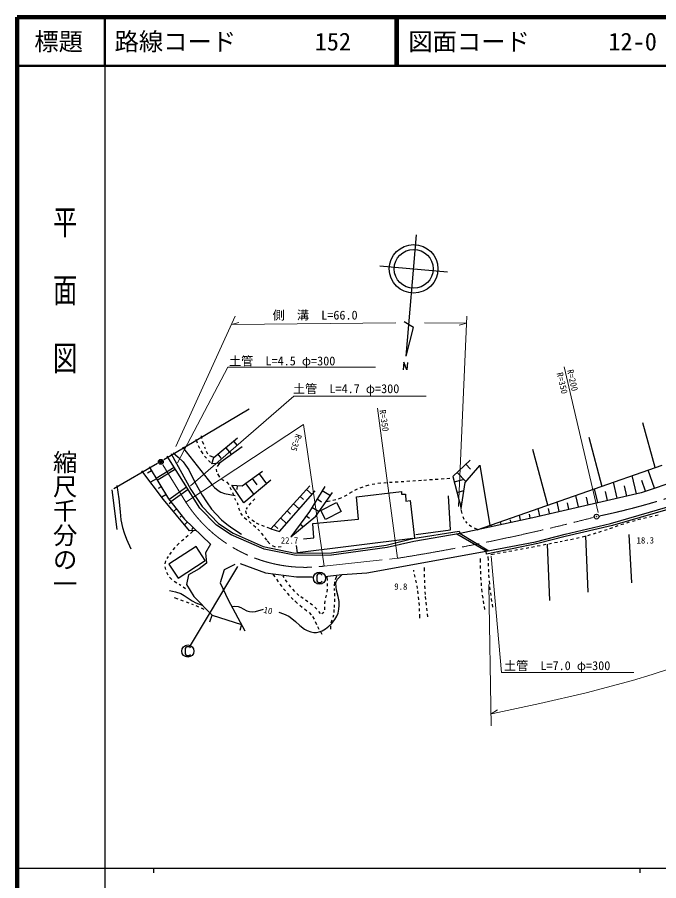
# Model space of a CAD drawing. Units: millimetres, scale not verified. Extents: x 40000 to 680000, y 20000 to 380000.
# Drawn here: x 40000 to 171870, y 202409 to 380000 of the extents above; entities that cross this region are included whole.
import ezdxf
from ezdxf.enums import TextEntityAlignment as Align

# ---------------------------------------------------------------- set-up
doc = ezdxf.new("R2010")
doc.units = ezdxf.units.MM
doc.header["$LTSCALE"] = 1000
doc.header["$PDMODE"] = 32
doc.header["$PDSIZE"] = 500
doc.linetypes.add('CHAIN', pattern=[18.5, 12, -1.5, 3.5, -1.5])
for name, color, linetype, lineweight in [('M-BGD', 7, 'Continuous', 25), ('M-BGD-EXST', 7, 'Continuous', 25), ('M-BMK', 2, 'CHAIN', 13), ('M-BMK-OTRS', 5, 'Continuous', 25), ('M-BMK-SRVR', 3, 'Continuous', 25), ('M-STR-HTXT', 7, 'Continuous', 13), ('M-TTL', 2, 'Continuous', 140), ('M-TTL-BAND', 7, 'Continuous', 25), ('M-TTL-LINE', 7, 'Continuous', 50)]:
    doc.layers.add(name, color=color, linetype=linetype, lineweight=lineweight)
doc.layers.add('M-OTRS', color=6, linetype='Continuous')
doc.layers.add('M-TTL-TXT', color=7, linetype='Continuous')
doc.styles.add('@ＭＳ ゴシック', font='')
doc.styles.add('ＭＳ ゴシック', font='')
doc.styles.get('@ＭＳ ゴシック').set_extended_font_data('@MS Gothic')
doc.styles.get('ＭＳ ゴシック').set_extended_font_data('MS Gothic')

msp = doc.modelspace()

# ---------------------------------------------------------------- linework, layer by layer
at = {"layer": 'M-BGD'}
for p, q in [((171133, 287373), (168628, 296593)), ((76725, 293244), (77000, 292480)), ((77960, 293337), (77855, 293917)), ((80389, 289482), (85272, 293481)), ((157527, 293612), (160170, 283514)), ((77219, 291916), (77459, 291365)), ((78320, 292137), (78099, 292754)), ((78719, 291218), (78561, 291591)), ((86248, 291680), (81579, 288262)), ((82830, 291482), (84009, 290041)), ((84458, 292814), (85209, 291897)), ((77563, 279029), (70828, 289734)), ((71612, 290201), (75683, 282887)), ((71612, 290201), (75683, 282887)), ((77729, 290833), (78123, 290205)), ((78485, 289735), (78883, 289287)), ((79183, 290148), (78917, 290675)), ((80389, 289483), (79611, 289799)), ((80022, 288170), (80389, 289482)), ((81202, 290149), (81867, 289338)), ((149075, 279633), (145978, 291079)), ((79305, 288855), (79742, 288434)), ((81579, 288262), (80022, 288170)), ((81579, 288262), (81090, 287623)), ((133094, 288912), (129546, 285555)), ((132102, 284334), (135077, 287844)), ((132207, 288073), (133177, 287048)), ((135099, 287875), (137129, 275464)), ((157303, 282504), (172561, 287876)), ((186298, 288245), (168272, 282212)), ((70090, 280802), (65635, 286706)), ((67601, 286733), (66781, 286241)), ((67107, 287557), (71061, 280968)), ((68521, 285200), (72247, 287479)), ((72531, 287027), (68790, 284751)), ((80915, 287073), (80956, 286508)), ((81136, 286071), (81604, 285417)), ((86262, 283596), (90382, 286618)), ((89695, 286114), (91219, 284037)), ((130433, 286394), (132234, 284490)), ((170976, 283117), (169716, 286880)), ((68590, 285086), (67398, 284370)), ((82055, 285014), (82465, 284752)), ((82983, 284427), (83461, 283905)), ((92152, 284817), (86567, 280147)), ((88322, 285107), (89274, 283808)), ((114130, 284146), (114727, 284214)), ((115328, 284269), (115930, 284315)), ((116532, 284355), (117103, 284392)), ((117704, 284431), (118304, 284470)), ((118903, 284510), (119502, 284549)), ((120100, 284588), (120698, 284628)), ((121296, 284667), (121893, 284708)), ((122491, 284748), (123088, 284789)), ((123549, 284821), (124147, 284862)), ((124745, 284904), (125344, 284947)), ((125942, 284989), (126541, 285032)), ((127139, 285075), (127738, 285118)), ((128337, 285162), (128936, 285205)), ((129546, 285555), (131262, 278993)), ((129832, 284461), (131665, 284941)), ((131262, 278993), (132102, 284334)), ((163310, 281086), (162564, 284375)), ((167279, 281987), (166430, 285729)), ((169173, 282514), (168422, 284756)), ((59428, 282830), (60496, 274666)), ((69578, 283438), (68968, 283072)), ((71171, 280830), (74791, 283434)), ((75153, 282859), (71562, 280338)), ((75683, 282887), (77978, 279371)), ((83693, 283347), (83944, 282786)), ((84095, 283749), (86262, 283596)), ((86567, 280147), (84095, 283749)), ((85178, 283672), (85121, 282855)), ((86949, 284100), (88600, 281847)), ((100151, 283605), (92155, 274816)), ((93894, 274236), (101250, 282598)), ((99484, 282873), (100599, 281859)), ((103203, 283514), (100059, 278356)), ((102679, 282654), (104370, 281623)), ((108319, 282108), (108890, 282439)), ((109424, 282721), (109967, 282983)), ((109757, 281345), (118989, 282451)), ((110520, 283221), (111082, 283435)), ((111651, 283623), (112364, 283821)), ((112947, 283953), (113536, 284060)), ((118989, 282451), (119000, 281900)), ((130404, 282274), (131837, 282649)), ((134530, 274557), (157303, 282504)), ((159340, 280186), (158697, 283020)), ((161325, 280636), (160908, 282473)), ((165294, 281537), (164816, 283646)), ((70567, 281791), (69725, 281286)), ((75397, 274397), (70090, 280802)), ((71061, 280968), (74388, 276786)), ((84228, 282257), (84471, 281691)), ((84666, 281123), (84881, 280696)), ((88430, 280511), (88816, 280971)), ((98152, 281408), (98835, 280786)), ((101402, 277410), (104820, 282262)), ((101631, 280935), (102577, 280358)), ((104905, 280648), (105491, 280785)), ((106062, 280955), (106749, 281228)), ((107281, 281498), (107801, 281798)), ((110138, 276805), (109757, 281345)), ((119000, 281900), (119830, 281930)), ((119830, 281930), (119900, 280480)), ((129036, 274572), (128646, 281584)), ((129036, 274572), (128646, 281584)), ((168272, 282212), (145974, 277073)), ((155371, 279285), (154830, 281666)), ((157355, 279735), (157000, 281300)), ((71616, 280271), (71223, 279959)), ((72725, 278877), (72098, 278379)), ((80990, 275561), (77563, 279029)), ((77978, 279371), (81371, 275879)), ((85175, 280171), (85348, 279720)), ((85501, 279131), (85654, 278546)), ((87148, 278845), (87343, 279168)), ((87701, 279651), (88086, 280108)), ((96819, 279943), (97983, 278884)), ((100583, 279215), (102046, 278324)), ((102405, 278552), (105628, 280188)), ((103510, 280403), (104311, 280535)), ((105628, 280188), (106572, 278328)), ((119900, 280480), (120800, 280580)), ((120800, 280580), (121662, 272840)), ((130976, 280087), (131263, 280162)), ((147431, 277484), (147097, 278958)), ((149416, 277934), (149185, 278955)), ((151401, 278384), (150964, 280312)), ((153386, 278835), (153093, 280127)), ((161990, 275863), (173722, 279321)), ((73833, 277483), (73474, 277198)), ((85869, 278022), (86213, 277544)), ((86645, 277117), (87174, 276671)), ((87116, 277902), (87019, 278469)), ((87753, 276952), (87368, 277418)), ((95486, 278478), (96199, 277829)), ((100059, 278356), (96214, 273137)), ((96214, 273137), (101402, 277410)), ((99418, 277486), (100076, 277002)), ((103349, 276693), (102405, 278552)), ((106572, 278328), (103349, 276693)), ((145974, 277073), (131055, 273792)), ((131218, 278751), (131414, 277932)), ((131590, 277342), (131817, 276792)), ((143462, 276583), (143230, 277604)), ((145447, 277033), (145277, 277782)), ((173766, 278748), (162339, 275485)), ((168773, 276973), (169356, 277115)), ((169966, 277260), (170551, 277395)), ((171136, 277527), (171722, 277657)), ((74388, 276786), (79698, 271598)), ((74983, 276205), (74397, 275605)), ((83973, 273545), (80990, 275561)), ((81371, 275879), (84380, 273904)), ((87646, 276286), (88112, 275903)), ((88735, 276209), (88219, 276553)), ((88569, 275517), (89011, 275120)), ((89719, 275698), (89173, 275964)), ((90834, 275253), (90274, 275463)), ((92821, 275548), (93564, 274873)), ((94154, 277013), (95367, 275910)), ((98137, 275746), (98794, 275262)), ((100792, 275851), (110138, 276805)), ((100982, 272914), (100792, 275851)), ((132113, 276300), (132429, 275943)), ((132881, 275576), (133395, 275260)), ((137508, 275232), (137461, 275436)), ((139492, 275682), (139364, 276249)), ((141477, 276133), (141369, 276609)), ((152624, 273680), (161990, 275863)), ((162339, 275485), (152649, 273199)), ((162976, 275266), (163544, 275460)), ((164114, 275649), (164726, 275846)), ((165299, 276023), (165874, 276195)), ((166451, 276360), (167030, 276521)), ((167609, 276676), (168190, 276827)), ((76769, 274460), (75397, 274397)), ((76168, 274390), (75597, 273831)), ((76174, 275041), (75801, 274659)), ((90725, 270569), (83973, 273545)), ((84380, 273904), (90557, 271169)), ((89436, 274706), (89769, 274350)), ((90157, 273896), (90531, 273427)), ((92155, 274816), (91399, 275059)), ((92155, 274816), (93894, 274236)), ((96855, 274007), (96986, 273910)), ((121311, 272784), (130849, 274320)), ((131055, 273792), (121494, 272209)), ((121927, 273596), (129036, 274572)), ((121927, 273596), (129036, 274572)), ((136390, 270175), (130352, 273676)), ((130849, 274320), (131055, 273792)), ((131055, 273792), (136925, 270278)), ((133950, 274977), (134527, 274711)), ((135523, 274782), (135497, 274895)), ((146563, 272145), (152624, 273680)), ((157273, 273438), (157852, 273594)), ((158429, 273757), (159004, 273929)), ((159569, 274105), (160139, 274290)), ((160708, 274481), (161275, 274675)), ((161842, 274872), (162409, 275070)), ((165747, 273624), (166281, 263667)), ((73286, 271847), (72793, 271382)), ((74207, 272617), (73741, 272236)), ((75158, 273421), (74673, 273000)), ((90894, 272946), (91252, 272458)), ((91355, 272316), (91943, 271703)), ((121311, 272784), (97625, 269824)), ((98846, 272761), (100982, 272914)), ((115828, 271442), (121311, 272784)), ((121494, 272209), (116039, 270950)), ((136390, 270175), (146563, 272145)), ((147033, 271764), (136477, 269587)), ((152649, 273199), (147033, 271764)), ((149261, 271715), (149850, 271829)), ((150439, 271944), (151028, 272059)), ((151617, 272176), (152001, 272252)), ((152590, 272371), (153178, 272492)), ((153766, 272615), (154354, 272741)), ((154940, 272871), (155525, 273005)), ((156109, 273143), (156692, 273288)), ((157361, 261781), (156903, 273347)), ((76743, 271160), (71176, 267522)), ((71648, 270012), (71295, 269514)), ((72391, 270947), (72011, 270490)), ((78610, 268302), (76743, 271160)), ((79698, 271598), (78699, 269815)), ((90557, 271169), (97141, 269781)), ((97316, 269310), (90725, 270569)), ((92414, 271333), (93043, 271085)), ((93631, 271060), (94251, 271133)), ((97625, 269824), (97434, 271349)), ((104581, 269881), (115828, 271442)), ((116039, 270950), (104603, 269348)), ((111885, 265741), (136390, 270175)), ((136477, 269587), (136390, 270175)), ((139896, 269968), (140486, 270077)), ((141076, 270185), (141666, 270294)), ((142256, 270403), (142846, 270513)), ((143436, 270622), (144026, 270731)), ((144616, 270841), (145134, 270937)), ((145724, 271047), (146314, 271157)), ((146903, 271268), (147493, 271379)), ((148082, 271490), (148671, 271602)), ((148937, 271664), (149426, 260071)), ((70500, 268170), (70341, 267600)), ((70988, 269061), (70771, 268712)), ((73044, 264664), (78610, 268302)), ((78699, 269815), (78928, 267755)), ((97141, 269781), (104581, 269881)), ((104603, 269348), (97316, 269310)), ((135130, 268651), (135151, 267850)), ((136770, 269098), (136789, 268298)), ((137339, 269497), (138125, 269642)), ((138716, 269750), (139306, 269859)), ((70341, 266989), (70472, 266392)), ((71176, 267522), (73044, 264664)), ((77402, 266535), (75189, 265352)), ((78928, 267755), (77402, 266535)), ((84701, 267445), (82504, 266346)), ((85807, 267655), (91005, 265748)), ((123639, 266860), (123652, 266059)), ((135167, 267249), (135186, 266649)), ((136805, 267698), (136823, 267097)), ((136845, 266498), (136872, 265898)), ((70675, 265861), (70966, 265327)), ((71324, 264842), (71801, 264370)), ((75189, 265352), (74808, 263368)), ((82504, 266346), (81741, 263691)), ((91005, 265748), (97395, 264889)), ((92469, 265551), (92937, 264893)), ((94846, 264796), (94632, 265134)), ((97395, 264889), (100686, 264937)), ((103219, 265010), (106759, 265425)), ((103635, 264981), (103700, 264172)), ((105657, 265019), (105325, 264285)), ((106759, 265425), (111885, 265741)), ((121558, 266011), (121493, 266288)), ((121826, 264839), (121693, 265425)), ((123662, 265459), (123674, 264859)), ((135207, 266048), (135233, 265448)), ((135262, 264849), (135298, 264250)), ((136903, 265299), (136941, 264701)), ((72279, 264010), (72785, 263682)), ((73256, 263387), (73593, 263170)), ((74094, 262840), (74591, 262505)), ((74808, 263368), (76296, 260889)), ((81741, 263691), (83359, 260181)), ((93290, 264401), (93646, 263911)), ((94006, 263426), (94370, 262946)), ((95503, 263793), (95170, 264292)), ((96237, 262806), (95866, 263284)), ((103732, 263568), (103736, 262969)), ((105199, 263875), (105117, 263081)), ((122075, 263665), (121954, 264253)), ((122290, 262486), (122188, 263076)), ((123689, 264259), (123708, 263659)), ((123730, 263059), (123758, 262460)), ((135340, 263652), (135389, 263055)), ((136987, 264103), (137048, 263435)), ((137111, 262839), (137180, 262243)), ((94742, 262473), (95120, 262007)), ((95507, 261551), (95905, 261104)), ((97037, 261902), (96627, 262344)), ((97913, 261090), (97466, 261482)), ((103485, 261152), (103354, 260570)), ((103703, 262376), (103609, 261732)), ((105131, 262529), (105156, 262128)), ((105199, 261530), (105233, 260933)), ((122445, 261408), (122365, 262001)), ((123791, 261861), (123830, 261281)), ((135446, 262458), (135527, 261747)), ((135604, 261153), (135690, 260559)), ((137256, 261648), (137336, 261053)), ((72249, 260662), (73004, 260398)), ((73571, 260199), (74135, 259996)), ((74698, 259789), (75259, 259576)), ((75792, 259367), (76162, 259217)), ((76296, 260889), (80034, 257036)), ((83359, 260181), (86777, 253803)), ((96313, 260669), (96733, 260246)), ((97028, 259965), (97622, 259436)), ((98770, 260439), (98297, 260785)), ((99735, 259771), (99251, 260104)), ((100689, 259066), (100215, 259428)), ((103243, 259978), (103182, 259369)), ((105239, 260386), (105214, 259787)), ((122569, 260216), (122512, 260813)), ((122658, 259019), (122618, 259618)), ((123861, 260882), (123912, 260284)), ((123969, 259687), (124032, 259091)), ((135781, 259966), (135878, 259374)), ((137421, 260459), (137509, 259865)), ((76716, 258986), (77267, 258750)), ((77818, 258510), (78367, 258268)), ((98081, 259051), (98549, 258675)), ((99025, 258303), (99510, 257930)), ((99975, 257545), (100398, 257126)), ((101593, 258240), (101150, 258673)), ((102323, 257371), (102013, 257755)), ((102992, 257580), (102643, 257275)), ((103187, 258761), (103174, 258141)), ((105106, 258209), (105073, 257608)), ((105170, 259188), (105123, 258610)), ((122722, 257819), (122693, 258420)), ((124098, 258494), (124168, 257898)), ((135977, 258781), (136079, 258190)), ((137599, 259271), (137691, 258677)), ((79610, 255687), (80034, 257036)), ((80034, 257036), (86114, 255081)), ((100694, 256745), (101003, 256235)), ((104664, 255973), (104465, 255401)), ((104995, 257014), (104874, 256548)), ((122781, 256417), (122749, 257218)), ((124240, 257302), (124313, 256706)), ((86114, 255081), (85743, 253909)), ((101275, 255695), (101532, 255143)), ((101737, 254717), (102015, 254182)), ((104362, 254821), (104421, 254162)), ((102306, 253658), (102604, 253140))]:
    msp.add_line(p, q, dxfattribs=at)
for points in [[(73950, 291592), (79975, 283907), (80520, 283308), (81273, 282671), (81859, 282338), (82594, 282057), (84762, 281615)], [(72019, 290443), (73101, 289533), (74096, 288554), (74610, 287912), (75248, 286903), (76530, 284366), (77976, 281737), (78884, 280320), (79954, 278861), (80862, 277784), (81986, 276637), (83048, 275725), (84080, 274976), (86085, 273714)], [(60447, 283709), (60848, 280941), (61134, 278252), (61313, 276657), (61606, 275093), (61952, 273933), (62458, 272629), (63365, 270650)], [(93772, 257671), (94723, 257321), (95800, 256807), (96448, 256359), (97194, 255704), (98079, 254882), (99020, 254170), (99563, 253878), (100337, 253599), (100937, 253490), (101539, 253481), (102089, 253575), (102648, 253780), (103356, 254185), (104065, 254733), (104668, 255311), (105305, 256105), (105696, 256794), (105949, 257472), (106123, 258242), (106189, 259032), (106158, 259838), (105999, 260865), (105660, 262175), (105480, 263559), (105551, 263906), (105806, 264407), (106769, 265425)], [(71312, 262080), (72508, 261838), (73645, 261472), (74336, 261105), (75154, 260526), (75975, 259948), (76736, 259552), (78041, 259090)], [(84105, 258788), (84716, 258860), (85379, 258831), (85933, 258637), (86467, 258343), (87179, 257945), (87767, 257749), (88358, 257711), (88965, 257786), (90598, 258251)]]:
    msp.add_lwpolyline(points, dxfattribs=at)
at = {"layer": 'M-BGD-EXST'}
for p, q in [((75591, 250814), (85326, 267051)), ((101720, 265405), (101570, 265205)), ((101570, 265205), (101570, 264105)), ((101920, 265555), (101720, 265405)), ((102370, 265555), (101920, 265555)), ((102570, 265405), (102370, 265555)), ((102670, 265255), (102570, 265405)), ((101570, 264105), (101720, 263905)), ((101720, 263905), (101920, 263755)), ((101920, 263755), (102370, 263755)), ((102370, 263755), (102570, 263855)), ((102570, 263855), (102670, 264005)), ((74865, 250546), (74665, 250396)), ((75315, 250546), (74865, 250546)), ((75515, 250396), (75315, 250546)), ((74665, 250396), (74515, 250196)), ((74515, 250196), (74515, 249096)), ((74515, 249096), (74665, 248896)), ((74665, 248896), (74865, 248746)), ((74865, 248746), (75315, 248746)), ((75315, 248746), (75515, 248846)), ((75615, 250246), (75515, 250396)), ((75515, 248846), (75615, 248996))]:
    msp.add_line(p, q, dxfattribs=at)
for centre in [(102120, 264655), (75065, 249646)]:
    msp.add_circle(centre, 1250, dxfattribs=at)
at = {"layer": 'M-BMK'}
for p, q in [((69904, 287934), (74664, 280261)), ((103084, 267121), (118190, 268735))]:
    msp.add_line(p, q, dxfattribs=at)
for centre, radius, start, end in [((130039, 418925), 144570, 281.89203, 293.57849), ((99222, 296073), 29208, 212.77551, 277.59889), ((52085, 686221), 422687, 278.99762, 284.56351)]:
    msp.add_arc(centre, radius, start, end, dxfattribs=at)
at = {"layer": 'M-BMK-OTRS'}
for p, q in [((87658, 299376), (70153, 288955)), ((68859, 288196), (59837, 282984))]:
    msp.add_line(p, q, dxfattribs=at)
at = {"layer": 'M-BMK-SRVR'}
for p, q in [((119917, 310325), (122096, 335230)), ((114512, 328867), (128459, 327646)), ((121436, 316215), (119531, 317386)), ((119917, 310325), (121436, 316215)), ((119441, 309065), (119314, 307521)), ((120103, 307453), (119441, 309065)), ((120238, 308991), (120103, 307453))]:
    msp.add_line(p, q, dxfattribs=at)
for centre, radius in [((121486, 328257), 5000), ((121486, 328257), 4000), ((69509, 288571), 500), ((69509, 288571), 20), ((159096, 277305), 500), ((159096, 277305), 20)]:
    msp.add_circle(centre, radius, dxfattribs=at)
at = {"layer": 'M-OTRS'}
msp.add_point((69509, 288571), dxfattribs=at)
at = {"layer": 'M-STR-HTXT'}
for p, q in [((84818, 318500), (72594, 291723)), ((132435, 318500), (130688, 279382)), ((84043, 316802), (85538, 317239)), ((117851, 317182), (84043, 316802)), ((123712, 317152), (132371, 317085)), ((132371, 317085), (130868, 316676)), ((72973, 288370), (83305, 308022)), ((83305, 308022), (113639, 308022)), ((152399, 308129), (159409, 278135)), ((75588, 283635), (96863, 302056)), ((96863, 302056), (124070, 302056)), ((118190, 268735), (114033, 299579)), ((74664, 280261), (98873, 296277)), ((98873, 296277), (103084, 267121)), ((71612, 290201), (75683, 282887)), ((137419, 269161), (139561, 245234)), ((136967, 263317), (137431, 234297)), ((139561, 245234), (166755, 245234)), ((137392, 236732), (138731, 237528))]:
    msp.add_line(p, q, dxfattribs=at)
msp.add_lwpolyline([(174500, 246104), (170494, 244791), (166451, 243573), (156970, 241056), (147421, 238859), (137837, 236825), (137392, 236732)], dxfattribs=at)
at = {"layer": 'M-TTL'}
for p, q in [((40000, 380000), (40000, 20000)), ((680000, 380000), (40000, 380000))]:
    msp.add_line(p, q, dxfattribs=at)
at = {"layer": 'M-TTL-BAND'}
for p, q in [((58000, 370000), (58000, 20000)), ((40000, 205000), (579000, 205000)), ((68000, 205000), (68000, 204000)), ((168000, 205000), (168000, 204000))]:
    msp.add_line(p, q, dxfattribs=at)
at = {"layer": 'M-TTL-LINE'}
for p, q in [((58000, 380000), (58000, 370000)), ((117750, 380000), (117750, 370000)), ((118250, 380000), (118250, 370000)), ((40000, 370000), (680000, 370000))]:
    msp.add_line(p, q, dxfattribs=at)

# ---------------------------------------------------------------- texts
at = {"layer": 'M-BGD', "style": 'ＭＳ ゴシック'}
for s, p in [('22.7', (94169, 271344)), ('18.3', (167317, 271365)), ('9.8', (117497, 261854))]:
    msp.add_text(s, height=1320, dxfattribs=at).set_placement(p, align=Align.BOTTOM_LEFT)
msp.add_text('10', height=1320, rotation=348.7, dxfattribs=at).set_placement((90469, 257127), align=Align.BOTTOM_LEFT)
at = {"layer": 'M-STR-HTXT', "style": 'ＭＳ ゴシック'}
for s, p in [('側\u3000溝\u3000L=66.0', (92484, 317277)), ('土管\u3000L=4.5 φ=300', (83520, 307847)), ('土管\u3000L=4.7 φ=300', (96675, 302142)), ('土管\u3000L=7.0 φ=300', (140053, 245180))]:
    msp.add_text(s, height=1833, dxfattribs=at).set_placement(p, align=Align.BOTTOM_LEFT)
for s, rotation, p in [('R=200', 282.9, (152630, 307296)), ('R=350', 283.3, (150485, 306698)), ('R=350', 278.3, (114077, 299115)), ('R=35', 250.9, (96927, 294551))]:
    msp.add_text(s, height=1320, rotation=rotation, dxfattribs=at).set_placement(p, align=Align.BOTTOM_LEFT)
at = {"layer": 'M-TTL-BAND', "style": '@ＭＳ ゴシック', "width": 1.4}
msp.add_text('平  面  図', height=3666, rotation=270, dxfattribs=at).set_placement((49777, 306475), align=Align.MIDDLE_RIGHT)
at = {"layer": 'M-TTL-BAND', "style": '@ＭＳ ゴシック'}
msp.add_text('縮尺千分の一', height=3666, rotation=270, dxfattribs=at).set_placement((49777, 261030), align=Align.MIDDLE_RIGHT)
at = {"layer": 'M-TTL-TXT', "style": 'ＭＳ ゴシック'}
msp.add_text('標題', height=3666, dxfattribs=at).set_placement((48500, 375000), align=Align.MIDDLE_CENTER)
for s, p in [('路線コード', (60000, 375000)), ('152', (101142, 375000)), ('図面コード', (120380, 375000)), ('12-0', (161521, 375000))]:
    msp.add_text(s, height=3666, dxfattribs=at).set_placement(p, align=Align.MIDDLE_LEFT)

doc.saveas('drawing.dxf')
